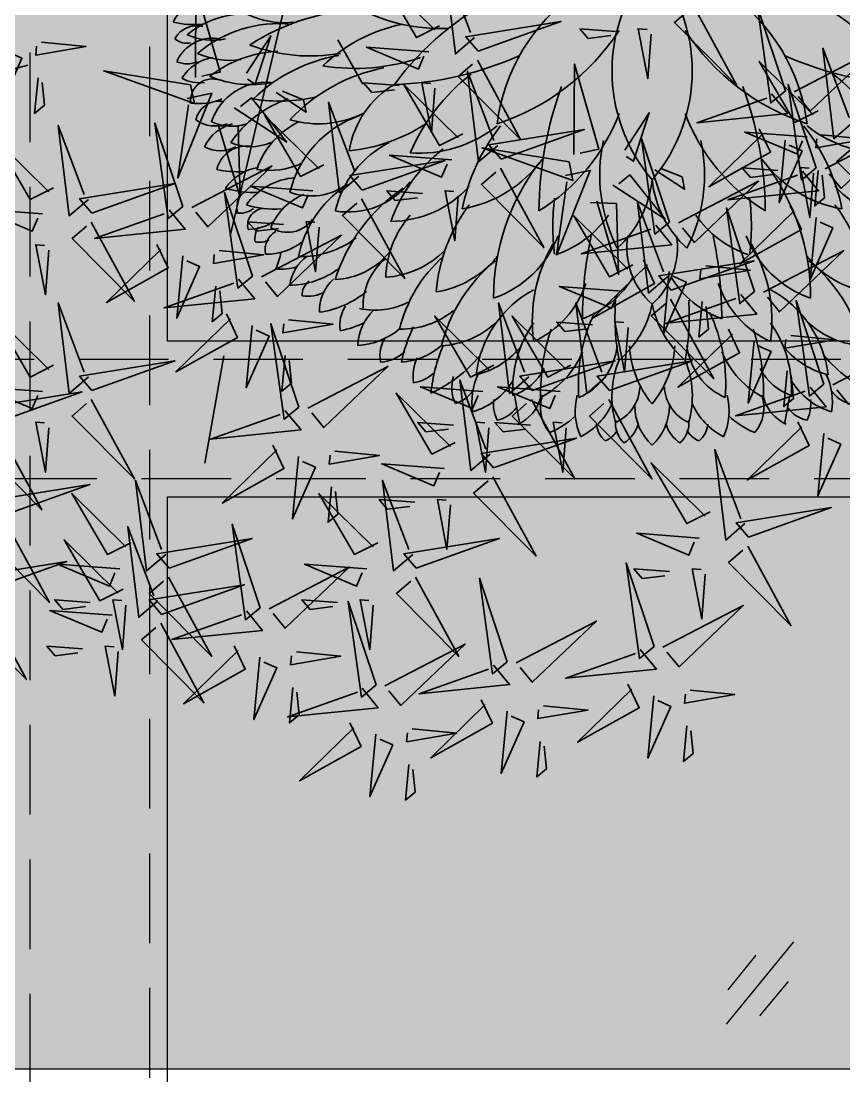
# Model space of a CAD drawing. Header units: millimetres. Extents: x -620 to 116137, y -21481 to 17722.
# Drawn here: x 4674 to 5363, y 5649 to 6531 of the extents above; entities that cross this region are included whole.
import ezdxf

# ---------------------------------------------------------------- set-up
doc = ezdxf.new("R2010")
doc.units = ezdxf.units.MM
doc.header["$LTSCALE"] = 150
doc.linetypes.add('1625_East Villa$0$DASHED', pattern=[0.75, 0.5, -0.25])
doc.layers.add('1625_East Villa$0$ad-Elevation 10', color=8, linetype='Continuous')
doc.layers.add('1625_East Villa$0$ad-Furniture', color=8, linetype='Continuous')
doc.layers.add('1625_East Villa$0$ad-Glass Sectionline', color=140, linetype='Continuous', true_color=0x00bfff)
doc.layers.add('1625_East Villa$0$ad-Landscape', color=7, linetype='Continuous', lineweight=35, true_color=0x007f00)
doc.layers.add('1625_East Villa$0$ad-Landscape 2', color=7, linetype='Continuous', lineweight=35, true_color=0x264c00)

# ---------------------------------------------------------------- blocks, each defined once
blk = doc.blocks.new('1625_East Villa$0$bamboo')
at = {"layer": '1625_East Villa$0$ad-Landscape'}
blk.add_line((-124.2, -652.6), (-157.7, -842.3), dxfattribs=at)
for points in [[(-425.4, -669.4), (-466.6, -690.1), (-529.7, -582.4), (-433.9, -676.7)], [(-119.8, -578.6), (-100, -620.2), (-209, -681), (-112.7, -587.2)], [(8.2, -743.4), (-41.2, -595.8), (-17.7, -764.7), (8.2, -743.4)], [(-9.8, -589.2), (68.8, -596.8), (-19.9, -612), (-18.4, -596.3)], [(352.8, -669.4), (311.6, -690.1), (248.5, -582.4), (344.3, -676.7)], [(489.3, -669.4), (448.2, -690.1), (385.1, -582.4), (480.9, -676.7)], [(527.1, -597.7), (464.1, -593), (478.7, -609.9), (518.7, -605)], [(590.2, -602.4), (584.1, -681.2), (567.1, -592.8), (582.9, -593.9)], [(-74.2, -598.9), (-84.7, -708.9), (-44.2, -617.6), (-67, -607.5)], [(-15.8, -652.1), (-21.8, -715), (-4.6, -700.8), (-8.7, -660.7)], [(-357.5, -714.1), (-210.9, -661.7), (-379.3, -688.7), (-357.5, -714.1)], [(420.7, -714.1), (567.3, -661.7), (398.9, -688.7), (420.7, -714.1)], [(557.2, -714.1), (703.8, -661.7), (535.4, -688.7), (557.2, -714.1)], [(23.9, -744.9), (165.8, -671.4), (52.3, -779.4), (31, -753.6)], [(-444.7, -715.5), (-555, -707.2), (-462.9, -745.8), (-453.2, -722.8)], [(333.5, -715.5), (223.2, -707.2), (315.3, -745.8), (325, -722.8)], [(346.4, -826.2), (312.4, -855.4), (293, -695.5), (339.1, -817.8)], [(470, -715.5), (359.7, -707.2), (451.8, -745.8), (461.5, -722.8)], [(-521.3, -768.6), (-374.8, -716.3), (-543.2, -743.3), (-521.3, -768.6)], [(284.5, -805.8), (243.4, -826.4), (180.3, -718.7), (276.1, -813.1)], [(-358.7, -729.9), (-282.3, -870.2), (-392.6, -759), (-367.2, -737.1)], [(419.5, -729.9), (495.9, -870.2), (385.6, -759), (411, -737.1)], [(556, -729.9), (632.4, -870.2), (522.1, -759), (547.5, -737.1)], [(-16.2, -749), (12.3, -783.5), (-148, -799.7), (-24.8, -756.1)], [(-433.8, -779.7), (-439.8, -858.4), (-456.8, -770), (-441.1, -771.2)], [(281.4, -774.9), (218.4, -770.2), (232.9, -787.1), (272.9, -782.2)], [(344.4, -779.7), (338.4, -858.4), (321.4, -770), (337.1, -771.2)], [(417.9, -774.9), (354.9, -770.2), (369.5, -787.1), (409.4, -782.2)], [(480.9, -779.7), (474.9, -858.4), (457.9, -770), (473.7, -771.2)], [(-522.5, -784.4), (-446.1, -924.8), (-556.4, -813.5), (-531, -791.7)], [(352.4, -850.5), (499, -798.1), (330.6, -825.1), (352.4, -850.5)], [(-37.9, -810.4), (-18.1, -852), (-127, -912.8), (-30.8, -819)], [(7.8, -830.7), (-2.8, -940.7), (37.7, -849.4), (14.9, -839.3)], [(72.2, -821), (150.8, -828.6), (62, -843.8), (63.5, -828.1)], [(265.2, -851.8), (154.9, -843.6), (247, -882.2), (256.7, -859.1)], [(-227.1, -1003.5), (-261, -1032.7), (-280.5, -872.8), (-234.3, -995)], [(209.8, -1003.5), (175.9, -1032.7), (156.4, -872.8), (202.6, -995)], [(351.2, -866.2), (427.7, -1006.6), (317.3, -895.4), (342.8, -873.5)], [(-507.7, -932.3), (-361.1, -879.9), (-529.5, -906.9), (-507.7, -932.3)], [(66.1, -883.9), (60.1, -946.8), (77.4, -932.6), (73.3, -892.5)], [(-288.9, -983), (-330, -1003.7), (-393.1, -896), (-297.3, -990.3)], [(148, -983), (106.8, -1003.7), (43.8, -896), (139.5, -990.3)], [(213.1, -911.3), (150.1, -906.6), (164.7, -923.5), (204.7, -918.6)], [(276.1, -916), (270.1, -994.8), (253.1, -906.4), (268.9, -907.6)], [(-508.9, -948), (-432.5, -1088.4), (-542.8, -977.2), (-517.4, -955.3)], [(-60.1, -1097.9), (-109.5, -950.3), (-85.9, -1119.2), (-60.1, -1097.9)], [(-240.7, -1085.3), (-274.6, -1114.5), (-294.1, -954.6), (-248, -1076.9)], [(715.7, -974.6), (605.5, -966.3), (697.6, -1004.9), (707.3, -981.8)], [(-302.5, -1064.9), (-343.7, -1085.5), (-406.8, -977.8), (-311, -1072.1)], [(-221, -1027.7), (-74.4, -975.4), (-242.8, -1002.3), (-221, -1027.7)], [(215.9, -1027.7), (362.5, -975.4), (194.1, -1002.3), (215.9, -1027.7)], [(-548.6, -1068.6), (-402.1, -1016.3), (-570.5, -1043.2), (-548.6, -1068.6)], [(-308.2, -1029.1), (-418.5, -1020.8), (-326.4, -1059.4), (-316.7, -1036.4)], [(128.7, -1029.1), (18.4, -1020.8), (110.5, -1059.4), (120.2, -1036.4)], [(636.2, -1166.1), (586.8, -1018.5), (610.3, -1187.4), (636.2, -1166.1)], [(-222.2, -1043.5), (-145.8, -1183.9), (-256.1, -1072.6), (-230.7, -1050.8)], [(-44.4, -1099.5), (97.5, -1025.9), (-15.9, -1134), (-37.3, -1108.1)], [(214.7, -1043.5), (291.1, -1183.9), (180.8, -1072.6), (206.2, -1050.8)], [(663.7, -1034), (600.7, -1029.3), (615.2, -1046.2), (655.2, -1041.3)], [(-234.6, -1109.5), (-88.1, -1057.2), (-256.5, -1084.1), (-234.6, -1109.5)], [(376.8, -1193.4), (327.4, -1045.8), (350.9, -1214.7), (376.8, -1193.4)], [(-549.8, -1084.4), (-473.4, -1224.8), (-583.8, -1113.5), (-558.3, -1091.7)], [(-360.3, -1088.6), (-423.3, -1083.8), (-408.7, -1100.8), (-368.8, -1095.8)], [(-297.3, -1093.3), (-303.3, -1172), (-320.3, -1083.6), (-304.5, -1084.8)], [(76.6, -1088.6), (13.6, -1083.8), (28.1, -1100.8), (68.1, -1095.8)], [(144.7, -1234.3), (95.3, -1086.7), (118.8, -1255.6), (144.7, -1234.3)], [(139.6, -1093.3), (133.6, -1172), (116.6, -1083.6), (132.3, -1084.8)], [(-321.9, -1110.9), (-432.1, -1102.7), (-340, -1141.2), (-330.3, -1118.2)], [(-84.4, -1103.5), (-56, -1138), (-216.2, -1154.2), (-93.1, -1110.6)], [(-235.8, -1125.3), (-159.4, -1265.7), (-269.7, -1154.4), (-244.3, -1132.6)], [(392.5, -1194.9), (534.4, -1121.4), (420.9, -1229.4), (399.6, -1203.5)], [(-373.9, -1170.4), (-436.9, -1165.7), (-422.4, -1182.6), (-382.4, -1177.7)], [(-310.9, -1175.1), (-316.9, -1253.9), (-334, -1165.5), (-318.2, -1166.6)], [(-106.2, -1164.9), (-86.3, -1206.5), (-195.3, -1267.4), (-99.1, -1173.5)], [(160.4, -1235.8), (302.3, -1162.3), (188.8, -1270.3), (167.5, -1244.4)], [(611.8, -1171.7), (640.3, -1206.2), (480.1, -1222.4), (603.2, -1178.8)], [(-60.5, -1185.2), (-71, -1295.3), (-30.6, -1204), (-53.4, -1193.8)], [(3.9, -1175.6), (82.5, -1183.2), (-6.2, -1198.4), (-4.7, -1182.7)], [(352.4, -1199), (380.9, -1233.5), (220.7, -1249.7), (343.8, -1206.1)], [(120.3, -1239.9), (148.8, -1274.4), (-11.4, -1290.6), (111.7, -1247)], [(-2.1, -1238.5), (-8.1, -1301.4), (9.1, -1287.1), (5, -1247.1)], [(590.1, -1233.1), (609.9, -1274.7), (501, -1335.5), (597.2, -1241.7)], [(330.7, -1260.4), (350.5, -1301.9), (241.6, -1362.8), (337.8, -1269)], [(635.8, -1253.4), (625.3, -1363.4), (665.7, -1272.1), (642.9, -1262)], [(376.4, -1280.6), (365.9, -1390.7), (406.3, -1299.4), (383.5, -1289.3)], [(440.8, -1271), (519.4, -1278.6), (430.7, -1293.8), (432.2, -1278.1)], [(98.6, -1301.3), (118.4, -1342.9), (9.5, -1403.7), (105.7, -1309.9)], [(144.3, -1321.5), (133.8, -1431.6), (174.2, -1340.3), (151.4, -1330.2)], [(208.7, -1311.9), (287.3, -1319.5), (198.6, -1334.7), (200.1, -1319)], [(694.2, -1306.6), (688.2, -1369.5), (705.4, -1355.3), (701.3, -1315.3)], [(434.8, -1333.9), (428.8, -1396.8), (446, -1382.6), (441.9, -1342.5)], [(202.7, -1374.8), (196.7, -1437.7), (213.9, -1423.5), (209.8, -1383.4)]]:
    blk.add_lwpolyline(points, dxfattribs=at)
at = {"layer": '1625_East Villa$0$ad-Landscape 2'}
for p, q in [((-12.4, -16.3), (-113, -440.5)), ((77, -94.4), (121.7, -172.6)), ((-470.6, -139.1), (-761.2, -217.2))]:
    blk.add_line(p, q, dxfattribs=at)
for points in [[(319, -89.9), (285.1, -119.1), (265.6, 40.8), (311.8, -81.4)], [(257.2, -69.4), (216.1, -90.1), (153, 17.6), (248.8, -76.7)], [(-174.3, -160.5), (-173.7, -0.6), (-130.6, -151.3), (-163.4, -158.2)], [(706.2, -34.4), (782.6, -174.8), (672.3, -63.6), (697.7, -41.7)], [(868.3, -184.3), (818.9, -36.7), (842.4, -205.6), (868.3, -184.3)], [(325.1, -114.1), (471.7, -61.8), (303.3, -88.7), (325.1, -114.1)], [(-84.5, -153), (-41.3, -86.9), (-69, -172.5), (-82.2, -163.9)], [(568.1, -79.5), (505.1, -74.8), (519.6, -91.7), (559.6, -86.8)], [(631.1, -84.2), (625.1, -163), (608.1, -74.6), (623.8, -75.8)], [(-511, -108), (-521.6, -218), (-481.1, -126.7), (-503.9, -116.6)], [(-446.7, -98.3), (-368, -105.9), (-456.8, -121.2), (-455.3, -105.4)], [(237.9, -115.5), (127.6, -107.2), (219.7, -145.8), (229.4, -122.8)], [(988, -239.9), (954.1, -269), (934.6, -109.2), (980.8, -231.4)], [(323.9, -129.9), (400.4, -270.3), (290, -159), (315.4, -137.2)], [(884, -185.9), (1025.9, -112.3), (912.4, -220.4), (891.1, -194.5)], [(-183, -173.7), (-336.7, -149), (-176.1, -206.5), (-183, -173.7)], [(494.6, -296.8), (495.3, -137), (538.4, -287.6), (505.6, -294.5)], [(926.2, -219.4), (885, -240.1), (822, -132.4), (917.7, -226.7)], [(-452.7, -161.2), (-458.7, -224.1), (-441.4, -209.9), (-445.5, -169.8)], [(360, -280.8), (326.1, -310), (306.6, -150.1), (352.7, -272.3)], [(-31.6, -187.5), (21.3, -222), (16.7, -200.1), (-20.7, -185.2)], [(185.8, -175), (122.8, -170.2), (137.4, -187.2), (177.4, -182.3)], [(298.2, -260.3), (257, -281), (193.9, -173.3), (289.7, -267.6)], [(248.8, -179.7), (242.8, -258.4), (225.8, -170), (241.6, -171.2)], [(922.9, -320.7), (873.5, -173.1), (897.1, -342), (922.9, -320.7)], [(-189.3, -197.8), (-145.6, -188.6), (-205.5, -338.1), (-187, -208.8)], [(-105.9, -214.5), (-13.2, -274.9), (-75.4, -196.7), (-94.9, -212.2)], [(114.3, -335.4), (80.4, -364.5), (60.9, -204.6), (107, -326.9)], [(843.9, -189.9), (872.4, -224.4), (712.1, -240.6), (835.3, -197)], [(584.4, -289.3), (627.6, -223.2), (600, -308.9), (586.7, -300.3)], [(-196.6, -388.9), (-246, -241.3), (-222.5, -410.2), (-196.6, -388.9)], [(52.5, -314.9), (11.3, -335.6), (-51.8, -227.9), (44, -322.2)], [(-363.6, -376.3), (-397.5, -405.4), (-417, -245.5), (-370.9, -367.8)], [(-145, -245.6), (-99, -247.3), (-95.6, -372), (-134.1, -243.3)], [(366.1, -305), (512.7, -252.7), (344.3, -279.6), (366.1, -305)], [(822.2, -251.3), (842, -292.9), (733.1, -353.8), (829.3, -259.9)], [(906.9, -265.5), (796.6, -257.2), (888.7, -295.8), (898.4, -272.8)], [(938.6, -322.2), (1080.5, -248.7), (967.1, -356.7), (945.7, -330.8)], [(-425.4, -355.8), (-466.6, -376.5), (-529.7, -268.8), (-433.9, -363.1)], [(663.5, -416.2), (614.1, -268.5), (637.6, -437.5), (663.5, -416.2)], [(867.9, -271.6), (857.4, -381.7), (897.8, -290.4), (875, -280.2)], [(932.3, -262), (1010.9, -269.6), (922.2, -284.8), (923.7, -269.1)], [(278.8, -306.4), (168.6, -298.1), (260.7, -336.7), (270.4, -313.7)], [(486, -310), (332.3, -285.3), (492.9, -342.8), (486, -310)], [(992.9, -279.9), (1069.3, -420.3), (959, -309), (984.4, -287.2)], [(-180.9, -390.4), (-39, -316.9), (-152.5, -424.9), (-173.8, -399)], [(120.3, -359.6), (266.9, -307.2), (98.5, -334.2), (120.3, -359.6)], [(364.9, -320.8), (441.3, -461.2), (331, -349.9), (356.4, -328.1)], [(479.7, -334.2), (523.4, -325), (463.5, -474.5), (482, -345.1)], [(563.1, -350.9), (655.8, -411.2), (593.6, -333), (574, -348.6)], [(637.4, -323.8), (690.3, -358.3), (685.7, -336.5), (648.3, -321.5)], [(898.6, -326.3), (927, -360.8), (766.8, -377), (889.9, -333.4)], [(854.8, -325), (791.8, -320.2), (806.4, -337.2), (846.3, -332.2)], [(917.8, -329.7), (911.8, -408.4), (894.8, -320), (910.5, -321.2)], [(926.3, -324.9), (920.3, -387.8), (937.5, -373.5), (933.4, -333.5)], [(-357.5, -400.5), (-210.9, -348.1), (-379.3, -375.1), (-357.5, -400.5)], [(33.1, -361), (-77.2, -352.7), (14.9, -391.3), (24.6, -368.2)], [(679.2, -417.7), (821.1, -344.1), (707.7, -452.2), (686.3, -426.3)], [(-73.8, -511.6), (-123.1, -364), (-99.6, -532.9), (-73.8, -511.6)], [(226.8, -365.9), (163.8, -361.1), (178.3, -378.1), (218.3, -373.2)], [(289.8, -370.6), (283.8, -449.3), (266.8, -360.9), (282.5, -362.1)], [(119.1, -375.3), (195.6, -515.7), (85.2, -404.5), (110.7, -382.6)], [(524, -381.9), (570, -383.6), (573.4, -508.4), (534.9, -379.6)], [(660.4, -512.6), (626.5, -541.8), (607, -381.9), (653.1, -504.2)], [(813.7, -538.9), (764.3, -391.3), (787.8, -560.2), (813.7, -538.9)], [(876.8, -387.7), (896.6, -429.3), (787.7, -490.1), (883.9, -396.3)], [(-444.7, -401.9), (-555, -393.6), (-462.9, -432.2), (-453.2, -409.1)], [(-221, -394.5), (-192.5, -429), (-352.8, -445.2), (-229.6, -401.6)], [(598.6, -492.1), (557.4, -512.8), (494.3, -405.1), (590.1, -499.4)], [(922.5, -407.9), (912, -518), (952.4, -426.7), (929.6, -416.6)], [(-358.7, -416.2), (-282.3, -556.6), (-392.6, -445.4), (-367.2, -423.5)], [(-19, -420.4), (-82, -415.7), (-67.4, -432.6), (-27.4, -427.7)], [(44, -425.1), (38, -503.9), (21, -415.5), (36.8, -416.7)], [(639.2, -421.7), (667.6, -456.2), (507.4, -472.5), (630.5, -428.8)], [(-58, -513.1), (83.9, -439.6), (-29.6, -547.6), (-50.9, -521.7)], [(-433.8, -466), (-439.8, -544.8), (-456.8, -456.4), (-441.1, -457.6)], [(-242.7, -455.8), (-222.9, -497.4), (-331.8, -558.3), (-235.6, -464.5)], [(-197, -476.1), (-207.5, -586.2), (-167.1, -494.9), (-189.9, -484.8)], [(-132.6, -466.5), (-54, -474.1), (-142.8, -489.3), (-141.3, -473.6)], [(617.4, -483.1), (637.2, -524.7), (528.3, -585.6), (624.5, -491.7)], [(666.4, -536.8), (813, -484.5), (644.6, -511.4), (666.4, -536.8)], [(829.4, -540.4), (971.3, -466.8), (857.8, -574.9), (836.5, -549)], [(727.5, -493.8), (806.1, -501.4), (717.4, -516.6), (718.9, -500.9)], [(-98.1, -517.2), (-69.7, -551.7), (-229.9, -567.9), (-106.7, -524.3)], [(663.1, -503.4), (652.6, -613.5), (693, -522.2), (670.2, -512)], [(-138.6, -529.4), (-144.7, -592.3), (-127.4, -578.1), (-131.5, -538)], [(579.2, -538.2), (468.9, -529.9), (561.1, -568.5), (570.7, -545.5)], [(-363.6, -689.9), (-397.5, -719), (-417, -559.2), (-370.9, -681.4)], [(414.6, -689.9), (380.7, -719), (361.2, -559.2), (407.3, -681.4)], [(551.1, -689.9), (517.2, -719), (497.7, -559.2), (543.9, -681.4)], [(665.2, -552.6), (741.7, -693), (631.3, -581.7), (656.8, -559.9)], [(789.3, -544.5), (817.8, -578.9), (657.5, -595.2), (780.7, -551.6)], [(721.5, -556.7), (715.5, -619.6), (732.7, -605.4), (728.6, -565.3)], [(936.5, -702.5), (887.2, -554.9), (910.7, -723.8), (936.5, -702.5)], [(767.6, -605.8), (787.4, -647.4), (678.5, -708.3), (774.7, -614.5)], [(813.3, -626.1), (802.7, -736.2), (843.2, -644.9), (820.4, -634.7)], [(877.7, -616.5), (956.3, -624.1), (867.5, -639.3), (869, -623.6)], [(952.3, -704), (1094.2, -630.5), (980.7, -738.5), (959.4, -712.7)], [(871.6, -679.4), (865.6, -742.3), (882.9, -728.1), (878.8, -688)], [(912.2, -708.1), (940.6, -742.6), (780.4, -758.8), (903.6, -715.2)], [(890.5, -769.5), (910.3, -811.1), (801.3, -871.9), (897.6, -778.1)], [(936.1, -789.8), (925.6, -899.8), (966.1, -808.5), (943.2, -798.4)], [(796.9, -949), (763, -978.1), (743.5, -818.2), (789.6, -940.5)], [(735.1, -928.5), (693.9, -949.2), (630.8, -841.5), (726.6, -935.8)], [(803, -973.2), (949.5, -920.8), (781.1, -947.8), (803, -973.2)], [(801.8, -988.9), (878.2, -1129.3), (767.9, -1018.1), (793.3, -996.2)], [(726.7, -1038.7), (720.7, -1117.5), (703.7, -1029.1), (719.4, -1030.3)], [(651.9, -1167.6), (793.8, -1094.1), (680.3, -1202.1), (659, -1176.3)], [(700.2, -1243.7), (778.8, -1251.3), (690.1, -1266.6), (691.6, -1250.8)]]:
    blk.add_lwpolyline(points, dxfattribs=at)
blk = doc.blocks.new('1625_East Villa$0$A$C7DA81DBD')
at = {"layer": '1625_East Villa$0$ad-Landscape'}
for centre, radius, start, end in [((-0.278, -1.6321), 1.6541, 7.07097, 54.85412), ((2.0051, 0.5207), 2.0521, 213.36445, 251.77879), ((0.5036, -2.3877), 1.7715, 23.40985, 52.04459), ((-2.2619, -2.2221), 3.2578, 0.48635, 20.14254), ((1.8918, -0.7397), 1.7085, 200.47463, 238.37181), ((0.0127, -2.4992), 1.6882, 11.02849, 38.56329), ((2.0528, -0.5755), 1.111, 231.64981, 273.95156), ((1.856, -1.0904), 1.1017, 216.03906, 260.26816), ((-0.5421, -2.9513), 1.9362, 359.73155, 37.41149), ((2.3006, -1.3581), 0.9275, 221.73929, 269.82837), ((-1.1102, -2.3286), 1.9834, 352.86966, 7.13034), ((0.4415, -3.0214), 1.4626, 4.53972, 37.07204), ((1.1439, -1.6998), 0.9279, 214.91657, 251.05051), ((1.6974, -2.079), 0.9321, 201.01467, 251.00855), ((-0.2948, -3.161), 1.349, 352.2305, 30.01298), ((2.0257, -2.069), 0.8461, 218.49282, 261.42911), ((0.4879, -3.7225), 1.408, 14.08678, 50.75178), ((1.4049, -2.5545), 0.8684, 198.68778, 245.28391), ((0.5792, -3.7449), 0.9742, 6.46688, 61.65563), ((-0.7845, -3.7974), 1.7654, 358.75477, 18.61147), ((0.2113, -3.764), 1.0157, 356.98112, 35.15022), ((1.8961, -2.6169), 0.7641, 227.38545, 266.81155), ((1.7238, -2.9221), 0.7346, 220.38662, 256.09196), ((1.3701, -3.1096), 0.824, 203.21959, 241.77969), ((2.4444, -2.7002), 1.2047, 219.61762, 245.52562), ((1.383, -3.3555), 0.488, 207.43755, 251.18261), ((1.7595, -3.3631), 0.6247, 211.25767, 253.08831), ((1.0337, -3.8696), 0.5516, 350.48559, 25.45287), ((1.8213, -3.5993), 0.3023, 216.32124, 252.6008), ((0.6413, -3.9243), 0.3417, 320.17932, 18.67463), ((1.3268, -3.7443), 0.3576, 194.37957, 245.67824), ((-5.8663, -2.673), 7.168, 348.75967, 350.83335), ((1.0529, -3.8878), 0.3429, 334.82228, 6.10535), ((1.4147, -3.7701), 0.2686, 215.04222, 258.95985), ((1.1804, -3.4536), 0.743, 227.03228, 248.14061)]:
    blk.add_arc(centre, radius, start, end, dxfattribs=at)
at = {"layer": '1625_East Villa$0$ad-Landscape 2'}
for centre, radius, start, end in [((1.1235, -0.9635), 1.4762, 139.56784, 220.43216), ((-1.1235, -0.9635), 1.4762, 319.56784, 40.43216), ((-1.8532, 0.9988), 1.5896, 234.65742, 272.19306), ((-0.1824, -2.6175), 2.5892, 116.37959, 143.62907), ((0.278, -1.6321), 1.6541, 125.14588, 172.92903), ((0.1824, -2.6175), 2.5892, 36.37093, 63.62041), ((-3.9905, -0.6212), 0.2383, 76.99707, 158.77188), ((-3.5803, -1.2652), 0.8033, 89.21022, 129.38588), ((-3.2335, 0.2213), 0.7603, 235.7746, 275.87942), ((-2.5064, -2.2982), 1.8728, 90.64954, 123.44704), ((-4.0211, 0.3309), 0.8867, 257.52959, 274.45848), ((-3.2885, -1.64), 1.0932, 83.82806, 130.47833), ((-1.9143, -1.938), 1.4152, 101.89122, 133.87774), ((-4.0065, -0.7788), 0.2144, 75.31026, 152.80649), ((-3.8679, -0.1672), 0.5263, 245.03704, 282.60876), ((-2.0051, 0.5207), 2.0521, 288.22121, 326.63555), ((-4.09, -0.5543), 0.1658, 229.71676, 280.64559), ((-3.8641, -1.0224), 0.3477, 79.21259, 156.08162), ((-3.0057, 0.698), 1.5293, 249.60798, 279.92697), ((-3.7147, -0.1925), 0.678, 245.29475, 278.44427), ((-3.2424, -1.8545), 1.0655, 92.74788, 127.4895), ((-2.5206, -2.2177), 1.411, 99.65865, 134.4053), ((-2.3551, 1.8074), 2.8907, 271.74206, 294.32586), ((2.3551, 1.8074), 2.8907, 245.67414, 268.25794), ((-4.09, -0.6654), 0.2348, 246.95459, 293.04541), ((-3.8058, -1.2269), 0.3858, 98.11277, 148.84912), ((-2.6118, 0.8298), 1.7705, 260.78995, 288.93131), ((-3.5292, -0.1698), 0.9139, 246.6856, 281.98272), ((-2.0704, -2.4383), 1.5297, 100.87998, 136.84474), ((-0.5036, -2.3877), 1.7715, 127.95541, 156.59015), ((-3.9828, -0.7528), 0.3143, 240.83495, 278.40667), ((-3.867, -1.2266), 0.1934, 69.40402, 185.81334), ((-3.3934, -1.5704), 0.508, 85.63715, 161.63434), ((-1.8408, -1.8007), 0.8356, 120.6803, 170.69519), ((2.2619, -2.2221), 3.2578, 159.85746, 179.51365), ((-3.2785, 0.1985), 1.4267, 260.74511, 283.04309), ((-3.9905, -0.7068), 0.5437, 262.71659, 292.35425), ((-3.8061, -1.4393), 0.2126, 83.93136, 167.1466), ((-2.8723, -2.1694), 1.0147, 108.93763, 145.3584), ((-2.935, -0.5362), 0.8919, 253.64007, 296.08119), ((-2.2585, -2.2572), 0.9551, 109.25986, 166.25719), ((-1.8918, -0.7397), 1.7085, 301.62819, 339.52537), ((-3.8429, -1.1634), 0.2852, 233.28378, 291.64538), ((-3.6025, -1.7876), 0.3701, 103.9638, 154.63628), ((-3.6986, -1.0203), 0.4283, 245.59747, 287.58932), ((-2.7888, -2.0624), 0.7268, 116.20301, 161.32918), ((-2.8127, -0.1703), 1.5025, 275.62532, 303.13317), ((-2.0528, -0.5755), 1.111, 266.04844, 308.35019), ((-0.0127, -2.4992), 1.6882, 141.43671, 168.97151), ((0.9729, -1.8753), 1.4339, 167.8862, 206.84023), ((-0.9729, -1.8753), 1.4339, 333.15977, 12.1138), ((-3.799, -1.3868), 0.2788, 240.36234, 299.63766), ((-3.5663, -1.8937), 0.2709, 77.55099, 166.34539), ((-3.5309, -1.1863), 0.4429, 246.56317, 293.43683), ((-1.8936, -2.412), 0.9205, 117.11773, 166.33164), ((-0.9565, -2.7668), 1.425, 128.22789, 160.26694), ((-1.856, -1.0904), 1.1017, 279.73184, 323.96094), ((-3.6458, -0.9704), 0.8788, 257.92659, 272.99743), ((-3.3942, -2.2431), 0.4369, 98.92704, 145.21519), ((-3.3701, -1.1333), 0.7046, 261.24696, 294.39648), ((0.5421, -2.9513), 1.9362, 142.58851, 180.26845), ((-3.104, -2.4748), 0.5733, 93.62657, 144.23647), ((-2.6751, -1.5084), 0.6953, 260.6567, 321.71751), ((-0.9472, -1.8177), 0.9527, 312.26313, 353.77864), ((0.9472, -1.8177), 0.9527, 186.22136, 227.73687), ((-3.5079, -1.2176), 0.814, 252.47778, 273.23616), ((-3.4132, -2.1554), 0.2388, 147.68239, 193.24524), ((-3.0021, -1.5187), 0.5438, 250.20197, 306.22103), ((-2.167, -2.7765), 0.9598, 123.44945, 169.14185), ((-1.3292, -3.2587), 1.5303, 124.25441, 162.40951), ((-2.3006, -1.3581), 0.9275, 270.17163, 318.26071), ((-2.8672, -2.5356), 0.5252, 111.97187, 158.1743), ((1.1102, -2.3286), 1.9834, 172.86966, 187.13034), ((-3.6227, -2.031), 0.1831, 257.9287, 308.85753), ((-3.3241, -1.386), 0.7926, 251.98772, 274.43369), ((-3.4098, -2.3203), 0.1483, 98.29705, 193.9033), ((-0.4415, -3.0214), 1.4626, 142.92796, 175.46028), ((-3.5474, -1.9775), 0.3785, 269.04584, 306.1809), ((-3.2095, -2.1093), 0.2729, 237.84483, 324.60114), ((-1.4468, -2.8141), 0.8978, 139.49244, 177.69907), ((-1.1439, -1.6998), 0.9279, 288.94949, 325.08343), ((-3.3252, -2.438), 0.1695, 143.72347, 189.28631), ((-3.2185, -2.5369), 0.186, 119.00554, 191.76376), ((-3.4542, -2.3019), 0.1679, 256.81907, 300.10983), ((-3.387, -2.0873), 0.4877, 268.40112, 309.1706), ((-3.0882, -1.8014), 0.7945, 268.44815, 307.52814), ((-1.6974, -2.079), 0.9321, 288.99145, 338.98533), ((0.2948, -3.161), 1.349, 149.98702, 187.7695), ((2.889, -3.1417), 3.5018, 167.99481, 180.01757), ((0.4533, -2.5144), 0.6755, 171.39169, 227.83501), ((-0.4533, -2.5144), 0.6755, 312.16499, 8.60831), ((-2.889, -3.1417), 3.5018, 359.98243, 12.00519), ((-4.7109, -2.1806), 1.4962, 339.58638, 345.44635), ((-2.8327, -2.8868), 0.3555, 124.28194, 173.79297), ((-2.8129, -2.1522), 0.6446, 272.21829, 320.84358), ((-2.4021, -1.9593), 0.8207, 274.0733, 314.87713), ((-1.0136, -3.5245), 1.2421, 131.60195, 166.47297), ((-2.0257, -2.069), 0.8461, 278.57089, 321.50718), ((-3.255, -2.3074), 0.3987, 262.27272, 289.05896), ((-1.9988, -3.0323), 0.5442, 129.31962, 181.75138), ((-0.4879, -3.7225), 1.408, 129.24822, 165.91322), ((-3.2048, -2.0899), 0.7587, 271.41505, 306.15667), ((-0.9142, -2.3228), 0.8735, 290.1808, 328.59513), ((0.9142, -2.3228), 0.8735, 211.40487, 249.8192), ((-2.9291, -2.9329), 0.15, 126.19039, 182.52975), ((-2.5541, -3.0699), 0.3719, 132.03902, 182.39813), ((-1.4049, -2.5545), 0.8684, 294.71609, 341.31222), ((-3.0253, -2.6704), 0.2744, 258.73381, 302.02457), ((-3.0549, -2.2322), 0.863, 278.61282, 308.97622), ((-0.5792, -3.7449), 0.9742, 118.34437, 173.53312), ((-2.4584, -3.1948), 0.2887, 145.35935, 190.9222), ((-2.4357, -2.4238), 0.6427, 257.61453, 296.92393), ((1.7398, -3.1245), 2.0667, 175.95212, 190.67856), ((-0.8762, -2.8295), 0.8955, 310.78874, 348.03806), ((0.8762, -2.8295), 0.8955, 191.96194, 229.21126), ((-1.7398, -3.1245), 2.0667, 349.32144, 4.04788), ((-2.1285, -3.3962), 0.4606, 134.41683, 177.63522), ((-2.2078, -2.5037), 0.7304, 268.94937, 309.1849), ((0.8101, -3.7172), 1.4584, 154.44417, 184.66194), ((-0.8101, -3.7172), 1.4584, 355.33806, 25.55583), ((-3.0457, -2.0047), 1.2814, 283.71524, 293.85648), ((-2.6219, -2.7574), 0.6207, 273.06665, 310.22411), ((-0.9147, -3.7961), 1.3196, 153.78136, 168.06114), ((-1.8961, -2.6169), 0.7641, 273.18845, 312.61455), ((-0.2113, -3.764), 1.0157, 144.84978, 183.01888), ((0.7845, -3.7974), 1.7654, 161.38853, 181.24523), ((-2.1061, -3.4684), 0.2887, 145.35935, 190.9222), ((-2.4029, -3.194), 0.3293, 272.31458, 313.75489), ((-2.2394, -2.9434), 0.5806, 273.32513, 311.66362), ((-0.4659, -3.9514), 1.4875, 157.29257, 174.02748), ((-1.7238, -2.9221), 0.7346, 283.90804, 319.61338), ((-0.8731, -3.3135), 0.5704, 293.73132, 353.32768), ((0.6722, -3.3341), 0.8727, 183.00382, 219.60588), ((-0.6722, -3.3341), 0.8727, 320.39412, 356.99618), ((0.8731, -3.3135), 0.5704, 186.67232, 246.26868), ((-1.6924, -3.6508), 0.4098, 156.38924, 187.6723), ((-2.4444, -2.7002), 1.2047, 294.47438, 320.38238), ((-1.3701, -3.1096), 0.824, 298.22031, 336.78041), ((0.4847, -3.8253), 0.8385, 157.72257, 195.86731), ((-0.4847, -3.8253), 0.8385, 344.13269, 22.27743), ((-2.1581, -3.3546), 0.3559, 279.63085, 313.13709), ((-1.383, -3.3555), 0.488, 288.81739, 332.56245), ((-1.4522, -3.7508), 0.3106, 161.21289, 206.18085), ((-1.0337, -3.8696), 0.5516, 154.54713, 189.51441), ((-1.7595, -3.3631), 0.6247, 286.91169, 328.74233), ((-1.8213, -3.5993), 0.3023, 287.3992, 323.67876), ((-0.4664, -3.7254), 0.3595, 293.70561, 356.94873), ((0.4664, -3.7254), 0.3595, 183.05127, 246.29439), ((-1.0529, -3.8878), 0.3429, 173.89465, 205.17772), ((5.8663, -2.673), 7.168, 189.16665, 191.24033), ((-1.3268, -3.7443), 0.3576, 294.32176, 345.62043), ((-0.6413, -3.9243), 0.3417, 161.32537, 219.82068), ((-0.1425, -3.9552), 0.5349, 164.79318, 204.80951), ((-0.9056, -3.6412), 0.6057, 297.26946, 335.9728), ((0.9056, -3.6412), 0.6057, 204.0272, 242.73054), ((0.1425, -3.9552), 0.5349, 335.19049, 15.20682), ((-1.4147, -3.7701), 0.2686, 281.04015, 324.95778), ((0.3234, -3.905), 0.4767, 180.43757, 227.26134), ((-0.3234, -3.905), 0.4767, 312.73866, 359.56243), ((-1.1804, -3.4536), 0.743, 291.85939, 312.96772), ((-0.2663, -4.0457), 0.2252, 186.24095, 229.15573), ((-0.0961, -4.0625), 0.2274, 172.72717, 229.06653), ((-0.4137, -3.9807), 0.3046, 303.60504, 342.90266), ((0.4137, -3.9807), 0.3046, 197.09734, 236.39496), ((0.0961, -4.0625), 0.2274, 310.93347, 7.27283), ((0.2663, -4.0457), 0.2252, 310.84427, 353.75905), ((-0.4908, -4.0166), 0.2139, 291.17004, 329.58437), ((0.4908, -4.0166), 0.2139, 210.41563, 248.82996)]:
    blk.add_arc(centre, radius, start, end, dxfattribs=at)
blk = doc.blocks.new('1625_East Villa$0$zw$EEF9')
at = {"layer": '1625_East Villa$0$ad-Glass Sectionline'}
for points in [[(-28.16, -34.56), (28.16, 34.56)], [(-26.78, -5.81), (-3.4, 23.35)], [(-0.28, -27.4), (23.56, 1.39)]]:
    blk.add_lwpolyline(points, dxfattribs=at)
blk = doc.blocks.new('1625_East Villa$0$$ZCDB_AUDIT_GENERATED_1E8537')
at = {"layer": '1625_East Villa$0$ad-Elevation 10', "linetype": '1625_East Villa$0$DASHED'}
for points in [[(1071.67, -100), (1171.67, -100), (1171.67, -2880), (1071.67, -2880)], [(100, -1936.67), (3265, -1936.67), (3265, -2036.67), (100, -2036.67)]]:
    blk.add_lwpolyline(points, close=True, dxfattribs=at)
at = {"layer": '1625_East Villa$0$ad-Glass Sectionline', "transparency": 33554585}
for points in [[(1186.67, -1058.33), (2178.33, -1058.33), (2178.33, -1921.67), (1186.67, -1921.67)], [(1186.67, -2051.67), (2178.33, -2051.67), (2178.33, -2865), (1186.67, -2865)]]:
    blk.add_lwpolyline(points, close=True, dxfattribs=at)
blk.add_blockref('1625_East Villa$0$zw$EEF9', (1682.5, -2458.33))
blk = doc.blocks.new('1625_East Villa$0$$ZCDB_AUDIT_GENERATED_1E8529')
at = {"true_color": 0x7f5f3f, "transparency": 33554610}
h = blk.add_hatch(dxfattribs=at)
h.set_pattern_fill('DOTS', color=37, scale=20, angle=360)
h.set_pattern_definition([(360, (-800139.518, 271344.397), (15.875, 31.75), [0, -31.75])])
h.paths.add_polyline_path([(450, -2530), (2915, -2530), (2915, -450), (450, -450)])
at = {"layer": '1625_East Villa$0$ad-Elevation 10'}
blk.add_lwpolyline([(450, -2530), (2915, -2530), (2915, -450), (450, -450)], close=True, dxfattribs=at)
blk.add_blockref('1625_East Villa$0$$ZCDB_AUDIT_GENERATED_1E8537', (0, 0))
at = {"xscale": 95.10164028446887, "yscale": 95.10164028446887, "zscale": 95.10164028446887}
blk.add_blockref('1625_East Villa$0$A$C7DA81DBD', (1592.07, -1603.96), dxfattribs=at)
at = {"layer": '1625_East Villa$0$ad-Landscape', "linetype": 'Continuous', "xscale": 0.473259546584505, "yscale": 0.473259546584505, "zscale": 0.473259546584505}
blk.add_blockref('1625_East Villa$0$bamboo', (1292.6, -1624.94), dxfattribs=at)
blk = doc.blocks.new('1625_East Villa$0$zw$2927')
at = {"layer": '1625_East Villa$0$ad-Furniture', "rotation": 359.9999999999996}
blk.add_blockref('1625_East Villa$0$$ZCDB_AUDIT_GENERATED_1E8529', (-8510, -5435), dxfattribs=at)
blk = doc.blocks.new('1625_East Villa')
at = {"layer": '1625_East Villa$0$ad-Furniture'}
blk.add_blockref('1625_East Villa$0$zw$2927', (12120, 13620), dxfattribs=at)

msp = doc.modelspace()

# ---------------------------------------------------------------- block references
msp.add_blockref('1625_East Villa', (0, 0))

doc.saveas('drawing.dxf')
